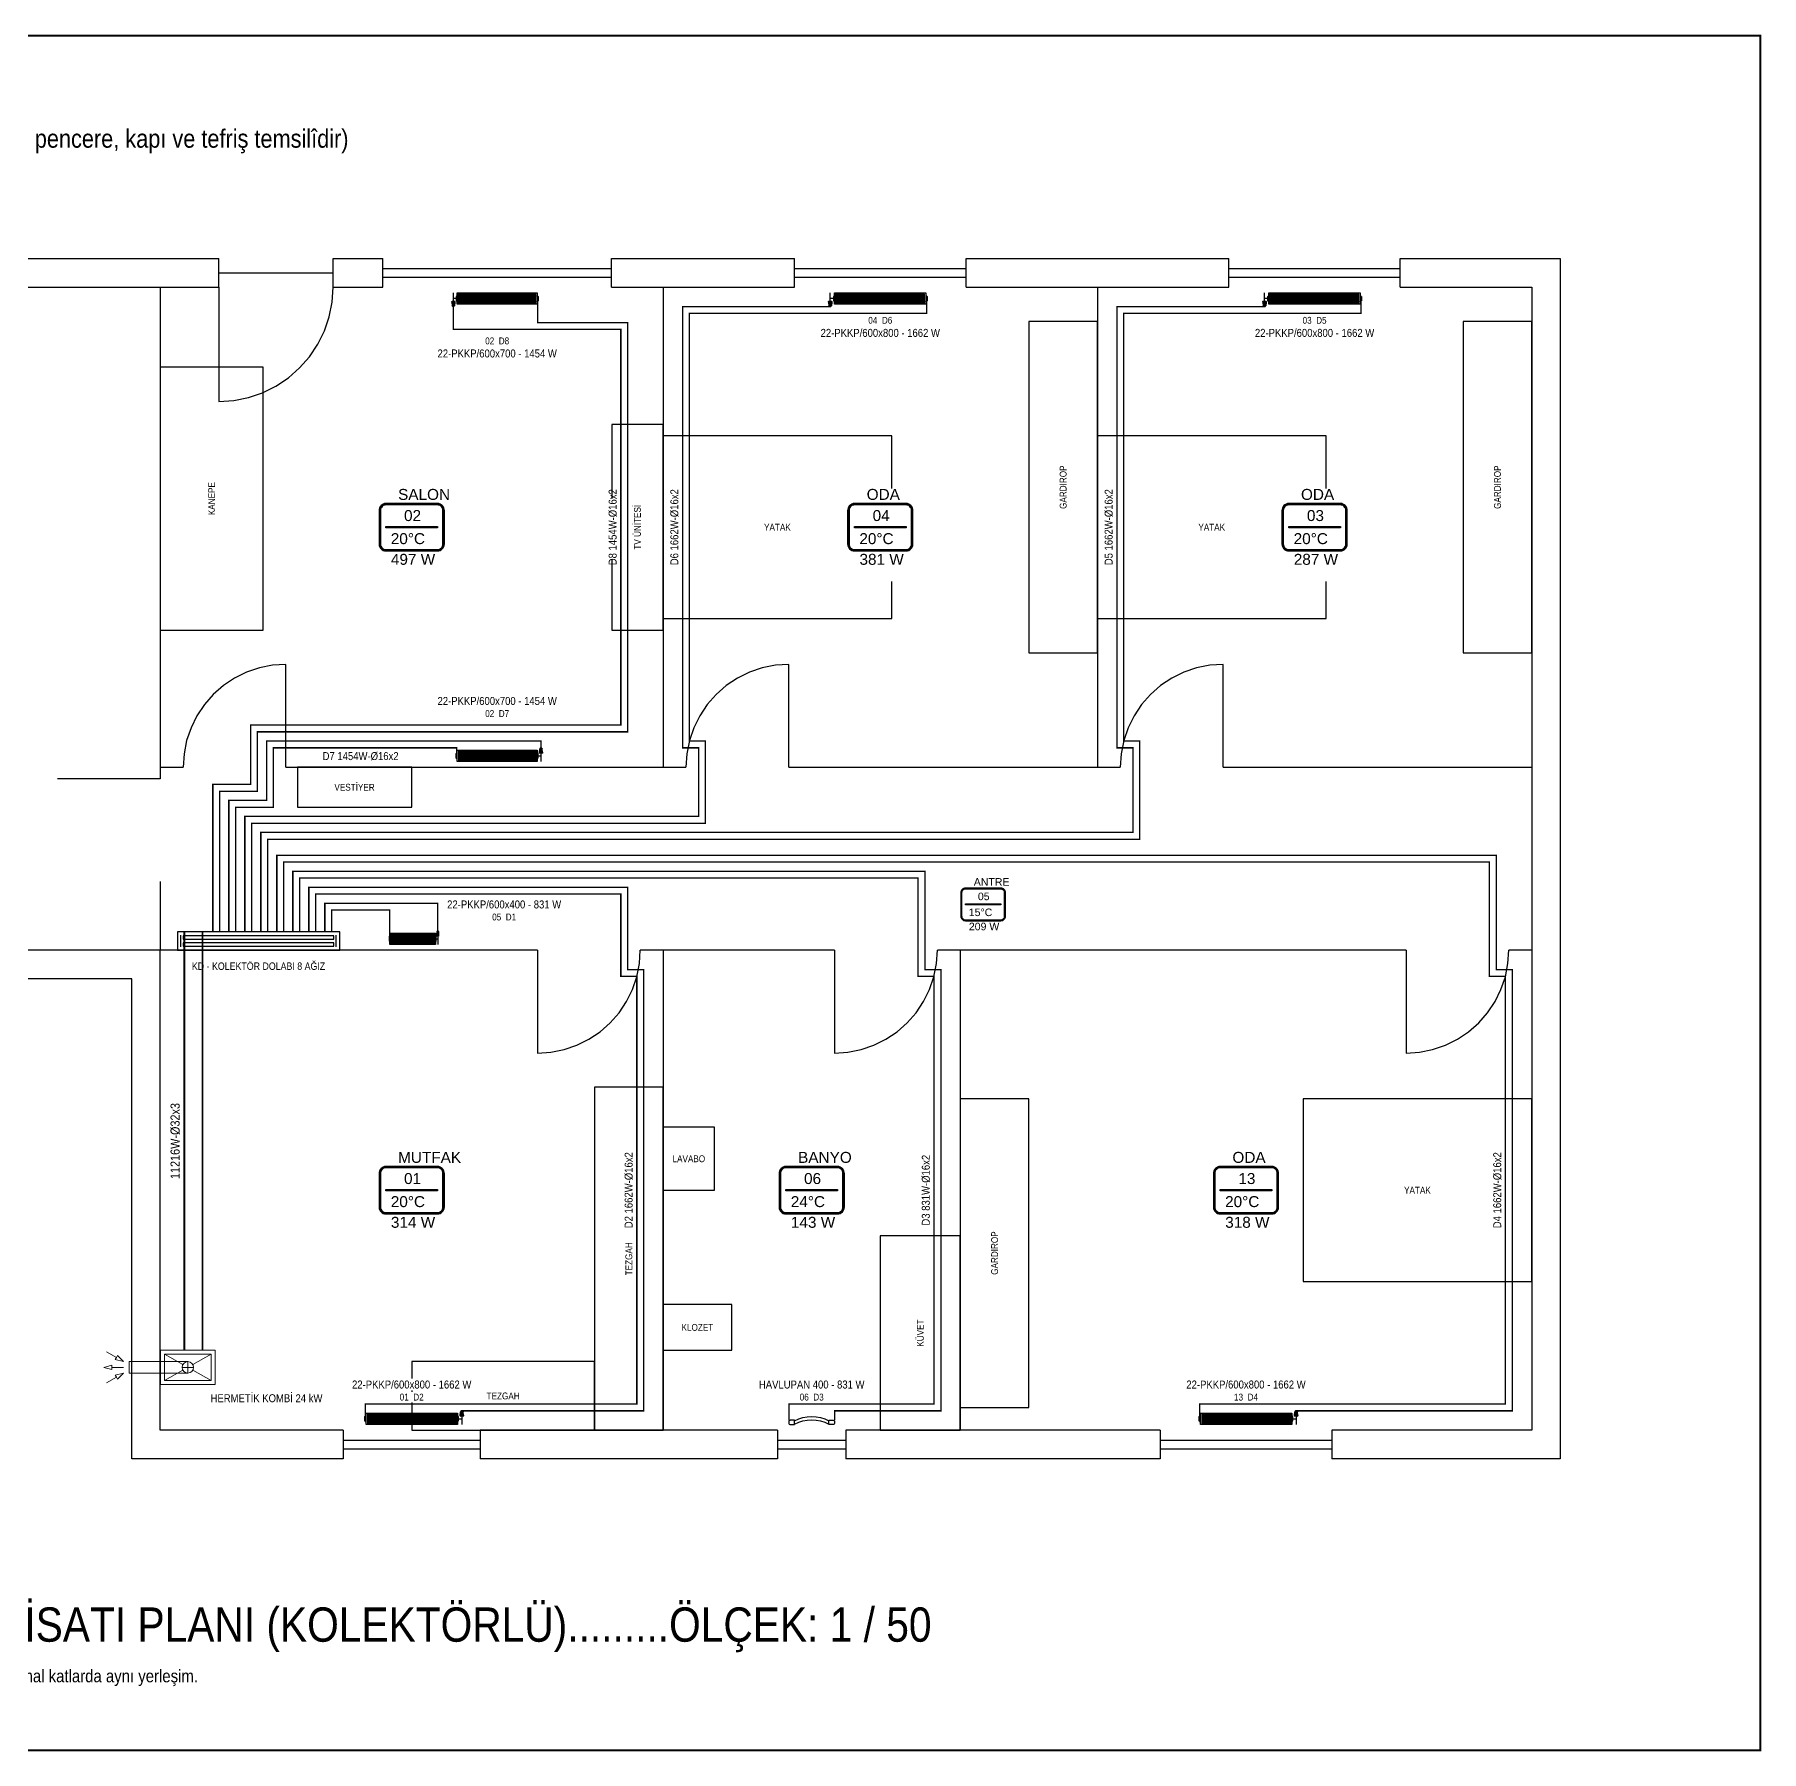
# Model space of a CAD drawing. Header units: centimetres. Extents: x -61 to 10101, y -10955 to 1521.
# Drawn here: x 5190 to 6701, y 19 to 1521 of the extents above; entities that cross this region are included whole.
import ezdxf
from ezdxf.enums import TextEntityAlignment as Align

# ---------------------------------------------------------------- set-up
doc = ezdxf.new("R2010")
doc.units = ezdxf.units.CM
doc.linetypes.add('DASHED', pattern=[1.524, 1.27, -0.254])
for name, color, linetype in [('MTY-ISIKAYBIMAHAL', 2, 'Continuous'), ('MTY-RADYATÖR', 2, 'Continuous'), ('MTY-TEFRIS', 15, 'Continuous'), ('MTY-TEFRIS-CIKTI', 250, 'Continuous'), ('ROTAS-BASLIK', 7, 'Continuous'), ('ROTAS-CIHAZ', 135, 'Continuous'), ('ROTAS-DENEME', 1, 'Continuous'), ('ROTAS-ISITMA-CAP', 41, 'Continuous'), ('ROTAS-ISITMA-DONUS', 30, 'DASHED'), ('ROTAS-ISITMA-GIDIS', 10, 'Continuous'), ('ROTAS-ISITMA-KOLEKTOR', 6, 'Continuous'), ('ROTAS-MAHAL', 2, 'Continuous'), ('ROTAS-MASKE', 7, 'Continuous'), ('ROTAS-MIMARI-PENCERE', 4, 'Continuous'), ('ROTAS-MIMARI-TEFRIS', 9, 'Continuous'), ('ROTAS-MIMARI-TEMSILI', 8, 'Continuous'), ('ROTAS-PAFTA', 7, 'Continuous'), ('ROTAS-RADYATOR', 2, 'Continuous'), ('ROTAS-YAZI', 7, 'Continuous')]:
    doc.layers.add(name, color=color, linetype=linetype)
doc.styles.add('MTYCAPLT', font='arial.ttf', dxfattribs={"width": 0.65, "height": 1})
doc.styles.add('ROTAS', font='arial.ttf')

# ---------------------------------------------------------------- blocks, each defined once
blk = doc.blocks.new('ROTAS-KOLEKTOR-DOLABI-8')
for p, q in [((3, 3), (3, 13)), ((139, 3), (139, 13))]:
    blk.add_line(p, q)
for points in [[(0, 0), (142, 0), (142, 16), (0, 16)], [(5, 9.5), (137, 9.5), (137, 12.5), (5, 12.5)], [(5, 3.5), (137, 3.5), (137, 6.5), (5, 6.5)]]:
    blk.add_lwpolyline(points, close=True)
blk = doc.blocks.new('MTY-RADYATOR Panel')
at = {"layer": 'MTY-RADYATÖR', "color": 15}
for p, q in [((-1.9, 8.2), (-1.4, 11.2)), ((-1.9, 8.2), (1.9, 8.2)), ((1.9, 8), (-1.9, 8)), ((-1.4, 11.2), (1.4, 11.2)), ((-1.3, 11.2), (-1.3, 8.2)), ((-1.1, 11.7), (1.1, 11.7)), ((-1.1, 7.2), (1.1, 7.2)), ((-0.7, 11.2), (-0.7, 8.2)), ((-0.6, 11.9), (0.6, 11.9)), ((0, 11.2), (0, 8.2)), ((0.6, 11.2), (0.6, 8.2)), ((1.3, 11.2), (1.3, 8.2)), ((1.9, 8.2), (1.4, 11.2)), ((3.4, 6.9), (3.8, 6.9)), ((3.4, 3.1), (3.4, 6.9)), ((3.4, 6.3), (3.8, 6.3)), ((3.4, 3.7), (3.8, 3.7)), ((3.4, 3.1), (3.8, 3.1)), ((3.8, 2.8), (3.8, 7.2)), ((3.8, 7.2), (4, 7.2)), ((3.8, 2.8), (4, 2.8)), ((4, 7.2), (4.4, 7.3)), ((4, 2.8), (4, 7.2)), ((4, 2.8), (4.4, 2.7)), ((105.3, 7.2), (104.9, 7.3)), ((105.3, 2.8), (104.9, 2.7)), ((105.3, 2.8), (105.3, 7.2)), ((105.5, 7.2), (105.3, 7.2)), ((105.5, 2.8), (105.3, 2.8)), ((105.5, 2.8), (105.5, 7.2)), ((105.9, 6.9), (105.5, 6.9)), ((105.9, 6.3), (105.5, 6.3)), ((105.9, 3.7), (105.5, 3.7)), ((105.9, 3.1), (105.5, 3.1)), ((105.9, 3.1), (105.9, 6.9))]:
    blk.add_line(p, q, dxfattribs=at)
at = {"layer": 'MTY-RADYATÖR', "color": 15, "ltscale": 0.3}
for p, q in [((0, 7.2), (0, 0)), ((3.8, 5), (0, 5))]:
    blk.add_line(p, q, dxfattribs=at)
at = {"layer": 'MTY-RADYATÖR'}
for p, q in [((5.7, 9), (5.7, 1)), ((6.7, 1), (6.7, 9)), ((7.2, 9), (7.2, 1)), ((8.2, 1), (8.2, 9)), ((8.7, 9), (8.7, 1)), ((9.7, 1), (9.7, 9)), ((10.2, 9), (10.2, 1)), ((11.2, 1), (11.2, 9)), ((11.7, 9), (11.7, 1)), ((12.7, 1), (12.7, 9)), ((13.2, 9), (13.2, 1)), ((14.2, 1), (14.2, 9)), ((14.7, 9), (14.7, 1)), ((15.7, 1), (15.7, 9)), ((16.2, 9), (16.2, 1)), ((17.2, 1), (17.2, 9)), ((17.7, 9), (17.7, 1)), ((18.7, 1), (18.7, 9)), ((19.2, 9), (19.2, 1)), ((20.2, 1), (20.2, 9)), ((20.7, 9), (20.7, 1)), ((21.7, 1), (21.7, 9)), ((22.2, 9), (22.2, 1)), ((23.2, 1), (23.2, 9)), ((23.7, 9), (23.7, 1)), ((24.7, 1), (24.7, 9)), ((25.2, 9), (25.2, 1)), ((26.2, 1), (26.2, 9)), ((26.7, 9), (26.7, 1)), ((27.7, 1), (27.7, 9)), ((28.2, 9), (28.2, 1)), ((29.2, 1), (29.2, 9)), ((29.7, 9), (29.7, 1)), ((30.7, 1), (30.7, 9)), ((31.2, 9), (31.2, 1)), ((32.2, 1), (32.2, 9)), ((32.7, 9), (32.7, 1)), ((33.7, 1), (33.7, 9)), ((34.2, 9), (34.2, 1)), ((35.2, 1), (35.2, 9)), ((35.7, 9), (35.7, 1)), ((36.7, 1), (36.7, 9)), ((37.2, 9), (37.2, 1)), ((38.2, 1), (38.2, 9)), ((38.7, 9), (38.7, 1)), ((39.7, 1), (39.7, 9)), ((40.2, 9), (40.2, 1)), ((41.2, 1), (41.2, 9)), ((41.7, 9), (41.7, 1)), ((42.7, 1), (42.7, 9)), ((43.2, 9), (43.2, 1)), ((44.2, 1), (44.2, 9)), ((44.7, 9), (44.7, 1)), ((45.7, 1), (45.7, 9)), ((46.2, 9), (46.2, 1)), ((47.2, 1), (47.2, 9)), ((47.7, 9), (47.7, 1)), ((48.7, 1), (48.7, 9)), ((49.2, 9), (49.2, 1)), ((50.2, 1), (50.2, 9)), ((50.7, 9), (50.7, 1)), ((51.7, 1), (51.7, 9)), ((52.2, 9), (52.2, 1)), ((53.2, 1), (53.2, 9)), ((53.7, 9), (53.7, 1)), ((54.7, 1), (54.7, 9)), ((55.2, 9), (55.2, 1)), ((56.2, 1), (56.2, 9)), ((56.7, 9), (56.7, 1)), ((57.7, 1), (57.7, 9)), ((58.2, 9), (58.2, 1)), ((59.2, 1), (59.2, 9)), ((59.7, 9), (59.7, 1)), ((60.7, 1), (60.7, 9)), ((61.2, 9), (61.2, 1)), ((62.2, 1), (62.2, 9)), ((62.7, 9), (62.7, 1)), ((63.7, 1), (63.7, 9)), ((64.2, 9), (64.2, 1)), ((65.2, 1), (65.2, 9)), ((65.7, 9), (65.7, 1)), ((66.7, 1), (66.7, 9)), ((67.2, 9), (67.2, 1)), ((68.2, 1), (68.2, 9)), ((68.7, 9), (68.7, 1)), ((69.7, 1), (69.7, 9)), ((70.2, 9), (70.2, 1)), ((71.2, 1), (71.2, 9)), ((71.7, 9), (71.7, 1)), ((72.7, 1), (72.7, 9)), ((73.2, 9), (73.2, 1)), ((74.2, 1), (74.2, 9)), ((74.7, 9), (74.7, 1)), ((75.7, 1), (75.7, 9)), ((76.2, 9), (76.2, 1)), ((77.2, 1), (77.2, 9)), ((77.7, 9), (77.7, 1)), ((78.7, 1), (78.7, 9)), ((79.2, 9), (79.2, 1)), ((80.2, 1), (80.2, 9)), ((80.7, 9), (80.7, 1)), ((81.7, 1), (81.7, 9)), ((82.2, 9), (82.2, 1)), ((83.2, 1), (83.2, 9)), ((83.7, 9), (83.7, 1)), ((84.7, 1), (84.7, 9)), ((85.2, 9), (85.2, 1)), ((86.2, 1), (86.2, 9)), ((86.7, 9), (86.7, 1)), ((87.7, 1), (87.7, 9)), ((88.2, 9), (88.2, 1)), ((89.2, 1), (89.2, 9)), ((89.7, 9), (89.7, 1)), ((90.7, 1), (90.7, 9)), ((91.2, 9), (91.2, 1)), ((92.2, 1), (92.2, 9)), ((92.7, 9), (92.7, 1)), ((93.7, 1), (93.7, 9)), ((94.2, 9), (94.2, 1)), ((95.2, 1), (95.2, 9)), ((95.7, 9), (95.7, 1)), ((96.7, 1), (96.7, 9)), ((97.2, 9), (97.2, 1)), ((98.2, 1), (98.2, 9)), ((98.7, 9), (98.7, 1)), ((99.7, 1), (99.7, 9)), ((100.2, 9), (100.2, 1)), ((101.2, 1), (101.2, 9)), ((101.7, 9), (101.7, 1)), ((102.7, 1), (102.7, 9))]:
    blk.add_line(p, q, dxfattribs=at)
at = {"layer": 'MTY-RADYATÖR', "color": 15}
blk.add_lwpolyline([(4.7, 0), (104.7, 0), (104.7, 10), (4.7, 10)], close=True, dxfattribs=at)
for centre, start, end in [((4.4, 7.5), 274, 350), ((4.4, 2.5), 10, 86), ((104.9, 7.5), 190, 266), ((104.9, 2.5), 94, 170)]:
    blk.add_arc(centre, 0.245, start, end, dxfattribs=at)
at = {"layer": 'MTY-RADYATÖR'}
for centre, start, end in [((6.2, 9), 0, 180), ((6.2, 1), 180, 0), ((7.7, 9), 0, 180), ((7.7, 1), 180, 0), ((9.2, 9), 0, 180), ((9.2, 1), 180, 0), ((10.7, 9), 0, 180), ((10.7, 1), 180, 0), ((12.2, 9), 0, 180), ((12.2, 1), 180, 0), ((13.7, 9), 0, 180), ((13.7, 1), 180, 0), ((15.2, 9), 0, 180), ((15.2, 1), 180, 0), ((16.7, 9), 0, 180), ((16.7, 1), 180, 0), ((18.2, 9), 0, 180), ((18.2, 1), 180, 0), ((19.7, 9), 0, 180), ((19.7, 1), 180, 0), ((21.2, 9), 0, 180), ((21.2, 1), 180, 0), ((22.7, 9), 0, 180), ((22.7, 1), 180, 0), ((24.2, 9), 0, 180), ((24.2, 1), 180, 0), ((25.7, 9), 0, 180), ((25.7, 1), 180, 0), ((27.2, 9), 0, 180), ((27.2, 1), 180, 0), ((28.7, 9), 0, 180), ((28.7, 1), 180, 0), ((30.2, 9), 0, 180), ((30.2, 1), 180, 0), ((31.7, 9), 0, 180), ((31.7, 1), 180, 0), ((33.2, 9), 0, 180), ((33.2, 1), 180, 0), ((34.7, 9), 0, 180), ((34.7, 1), 180, 0), ((36.2, 9), 0, 180), ((36.2, 1), 180, 0), ((37.7, 9), 0, 180), ((37.7, 1), 180, 0), ((39.2, 9), 0, 180), ((39.2, 1), 180, 0), ((40.7, 9), 0, 180), ((40.7, 1), 180, 0), ((42.2, 9), 0, 180), ((42.2, 1), 180, 0), ((43.7, 9), 0, 180), ((43.7, 1), 180, 0), ((45.2, 9), 0, 180), ((45.2, 1), 180, 0), ((46.7, 9), 0, 180), ((46.7, 1), 180, 0), ((48.2, 9), 0, 180), ((48.2, 1), 180, 0), ((49.7, 9), 0, 180), ((49.7, 1), 180, 0), ((51.2, 9), 0, 180), ((51.2, 1), 180, 0), ((52.7, 9), 0, 180), ((52.7, 1), 180, 0), ((54.2, 9), 0, 180), ((54.2, 1), 180, 0), ((55.7, 9), 0, 180), ((55.7, 1), 180, 0), ((57.2, 9), 0, 180), ((57.2, 1), 180, 0), ((58.7, 9), 0, 180), ((58.7, 1), 180, 0), ((60.2, 9), 0, 180), ((60.2, 1), 180, 0), ((61.7, 9), 0, 180), ((61.7, 1), 180, 0), ((63.2, 9), 0, 180), ((63.2, 1), 180, 0), ((64.7, 9), 0, 180), ((64.7, 1), 180, 0), ((66.2, 9), 0, 180), ((66.2, 1), 180, 0), ((67.7, 9), 0, 180), ((67.7, 1), 180, 0), ((69.2, 9), 0, 180), ((69.2, 1), 180, 0), ((70.7, 9), 0, 180), ((70.7, 1), 180, 0), ((72.2, 9), 0, 180), ((72.2, 1), 180, 0), ((73.7, 9), 0, 180), ((73.7, 1), 180, 0), ((75.2, 9), 0, 180), ((75.2, 1), 180, 0), ((76.7, 9), 0, 180), ((76.7, 1), 180, 0), ((78.2, 9), 0, 180), ((78.2, 1), 180, 0), ((79.7, 9), 0, 180), ((79.7, 1), 180, 0), ((81.2, 9), 0, 180), ((81.2, 1), 180, 0), ((82.7, 9), 0, 180), ((82.7, 1), 180, 0), ((84.2, 9), 0, 180), ((84.2, 1), 180, 0), ((85.7, 9), 0, 180), ((85.7, 1), 180, 0), ((87.2, 9), 0, 180), ((87.2, 1), 180, 0), ((88.7, 9), 0, 180), ((88.7, 1), 180, 0), ((90.2, 9), 0, 180), ((90.2, 1), 180, 0), ((91.7, 9), 0, 180), ((91.7, 1), 180, 0), ((93.2, 9), 0, 180), ((93.2, 1), 180, 0), ((94.7, 9), 0, 180), ((94.7, 1), 180, 0), ((96.2, 9), 0, 180), ((96.2, 1), 180, 0), ((97.7, 9), 0, 180), ((97.7, 1), 180, 0), ((99.2, 9), 0, 180), ((99.2, 1), 180, 0), ((100.7, 9), 0, 180), ((100.7, 1), 180, 0), ((102.2, 9), 0, 180), ((102.2, 1), 180, 0)]:
    blk.add_arc(centre, 0.5, start, end, dxfattribs=at)
at = {"layer": 'MTY-RADYATÖR', "color": 15}
for centre, major_axis, start_param, end_param in [((-1.1, 8), (0.584, 0.584), 2.161559, 3.926991), ((-0.6, 11), (0.584, 0.584), 0.785398, 2.161559), ((0.6, 11), (-0.584, 0.584), 4.121626, 5.497787), ((1.1, 8), (0.584, 0.584), 3.926991, 5.692422)]:
    blk.add_ellipse(centre, major_axis=major_axis, ratio=1, start_param=start_param, end_param=end_param, dxfattribs=at)
at = {"layer": 'MTY-RADYATÖR', "style": 'MTYCAPLT', "width": 0.65}
blk.add_attdef('RAD', text='', height=10, dxfattribs=at).set_placement((54.7, 22.5), align=Align.MIDDLE_CENTER)
at = {"layer": 'MTY-TEFRIS-CIKTI', "style": 'MTYCAPLT', "width": 0.65}
blk.add_attdef('NO', text='', height=6, dxfattribs=at).set_placement((54.7, 35), align=Align.MIDDLE_CENTER)
blk = doc.blocks.new('MTY-RADYATOR Banyopan')
at = {"layer": 'MTY-RADYATÖR', "color": 15}
for points in [[(-3, 0), (0, 0), (0, 3), (-3, 3, 0.414214), (-4, 2), (-4, 1, 0.414214)], [(27, 0), (24, 0), (24, 3), (27, 3, -0.414214), (28, 2), (28, 1, -0.414214)]]:
    blk.add_lwpolyline(points, format="xyb", close=True, dxfattribs=at)
at = {"layer": 'MTY-RADYATÖR'}
for centre, radius, start, end in [((12, -20.6), 26.2, 62.7637, 117.2363), ((12, -22.1), 25.4, 61.8807, 118.1193)]:
    blk.add_arc(centre, radius, start, end, dxfattribs=at)
at = {"layer": 'MTY-RADYATÖR', "style": 'MTYCAPLT', "width": 0.65}
blk.add_attdef('RAD', text='', height=10, dxfattribs=at).set_placement((12, 18), align=Align.MIDDLE_CENTER)
at = {"layer": 'MTY-TEFRIS-CIKTI', "style": 'MTYCAPLT', "width": 0.65}
blk.add_attdef('NO', text='', height=6, dxfattribs=at).set_placement((12, 30), align=Align.MIDDLE_CENTER)
blk = doc.blocks.new('MTY-KOMBİ')
at = {"layer": 'MTY-TEFRIS', "color": 1, "lineweight": 20, "ltscale": 40}
for p, q in [((19.5, 17.5), (3.4, 26.6)), ((23.9, 20), (23.9, 10)), ((44.4, 26.6), (28.2, 17.5)), ((19.5, 12.5), (3.4, 3.4)), ((18.9, 15), (28.9, 15)), ((44.4, 3.4), (28.2, 12.5))]:
    blk.add_line(p, q, dxfattribs=at)
at = {"layer": 'MTY-TEFRIS', "color": 7, "lineweight": 20, "ltscale": 40}
for p, q in [((23.9, 20), (75.3, 20)), ((75.3, 20), (75.3, 10)), ((85.4, 25.3), (80.3, 20)), ((87.4, 21.8), (80.3, 20)), ((86.4, 23.6), (85.4, 25.3)), ((95, 28.6), (86.4, 23.6)), ((86.4, 23.6), (87.4, 21.8)), ((90.3, 15), (90.3, 17)), ((90.3, 17), (97.3, 15)), ((23.9, 10), (75.3, 10)), ((80.3, 15), (90.3, 15)), ((87.4, 8.2), (80.3, 10)), ((85.4, 4.7), (80.3, 10)), ((86.4, 6.5), (85.4, 4.7)), ((86.4, 6.5), (87.4, 8.2)), ((95, 1.4), (86.4, 6.5)), ((90.3, 15), (90.3, 13)), ((90.3, 13), (97.3, 15))]:
    blk.add_line(p, q, dxfattribs=at)
blk.add_lwpolyline([(0, 0), (47.8, 0), (47.8, 30), (0, 30)], close=True, dxfattribs=at)
at = {"layer": 'MTY-TEFRIS', "color": 1, "lineweight": 20, "ltscale": 40}
blk.add_lwpolyline([(3.4, 3.4), (44.4, 3.4), (44.4, 26.6), (3.4, 26.6)], close=True, dxfattribs=at)
at = {"layer": 'MTY-TEFRIS', "color": 7, "lineweight": 20, "ltscale": 40}
blk.add_circle((23.9, 15), 5, dxfattribs=at)
blk = doc.blocks.new('MTY-RADYATOR MAHAL')
at = {"layer": 'MTY-ISIKAYBIMAHAL', "color": 2}
for points in [[(-35.7, 18.4), (-35.7, -18.4, 0.414214), (-28.2, -25.9), (28.2, -25.9, 0.414214), (35.7, -18.4), (35.7, 18.4, 0.414214), (28.2, 25.9), (-28.2, 25.9, 0.414214)], [(-34.2, 18.4), (-34.2, -18.4, 0.414214), (-28.2, -24.4), (28.2, -24.4, 0.414214), (34.2, -18.4), (34.2, 18.4, 0.414214), (28.2, 24.4), (-28.2, 24.4, 0.414214)]]:
    blk.add_lwpolyline(points, format="xyb", close=True, dxfattribs=at)
at = {"layer": 'MTY-ISIKAYBIMAHAL', "color": 4}
for points in [[(-35.2, 18.4), (-35.2, -18.4, 0.414214), (-28.2, -25.4), (28.2, -25.4, 0.414214), (35.2, -18.4), (35.2, 18.4, 0.414214), (28.2, 25.4), (-28.2, 25.4, 0.414214)], [(-34.7, 18.4), (-34.7, -18.4, 0.414214), (-28.2, -24.9), (28.2, -24.9, 0.414214), (34.7, -18.4), (34.7, 18.4, 0.414214), (28.2, 24.9), (-28.2, 24.9, 0.414214)]]:
    blk.add_lwpolyline(points, format="xyb", close=True, dxfattribs=at)
at = {"layer": 'MTY-ISIKAYBIMAHAL', "color": 2}
blk.add_lwpolyline([(-28.2, 0.8), (28.2, 0.8), (28.2, -0.8), (-28.2, -0.8)], close=True, dxfattribs=at)
at = {"layer": 'MTY-ISIKAYBIMAHAL', "color": 1, "style": 'MTYCAPLT', "width": 0.65}
for tag, p in [('MAHAL_001', (-14.9, 29.8)), ('NO_001', (-8.3, 6.7))]:
    blk.add_attdef(tag, p, '', height=12, rotation=360, dxfattribs=at)
at = {"layer": 'MTY-ISIKAYBIMAHAL', "color": 4, "style": 'MTYCAPLT', "width": 0.65}
for tag, p in [('DERECE_001', (-22.8, -18.5)), ('ISIKAYBI_001', (-22.7, -41.1))]:
    blk.add_attdef(tag, p, '', height=12, rotation=360, dxfattribs=at)
blk.add_attdef('ALAN', text='', height=12, rotation=360, dxfattribs=at).set_placement((0, -50), align=Align.MIDDLE_CENTER)

msp = doc.modelspace()

# ---------------------------------------------------------------- linework, layer by layer
at = {"layer": 'ROTAS-ISITMA-DONUS', "ltscale": 0.4}
for points, const_width in [([(5352, 736), (5352, 859), (5385, 859), (5385, 911), (5709, 911), (5709, 1269), (5630.3, 1269), (5630.3, 1287.7)], 1.2), ([(5380, 736), (5380, 831), (5777, 831), (5777, 903), (5763, 903), (5763, 1277), (5970.6, 1277), (5970.6, 1287.7)], 1.2), ([(5394, 736), (5394, 817), (6157, 817), (6157, 903), (6143, 903), (6143, 1277), (6350.6, 1277), (6350.6, 1287.7)], 1.2), ([(5366, 736), (5366, 845), (5399, 845), (5399, 897), (5559.3, 897), (5559.3, 892.3)], 1.2), ([(5408, 736), (5408, 797), (6463, 797), (6463, 697), (6477, 697), (6477, 323), (6209.4, 323), (6209.4, 312.3)], 1.2), ([(5422, 736), (5422, 783), (5963, 783), (5963, 697), (5977, 697), (5977, 323), (5850, 323), (5850, 308.8)], 1.2), ([(5436, 736), (5436, 769), (5703, 769), (5703, 697), (5717, 697), (5717, 323), (5479.4, 323), (5479.4, 312.3)], 1.2), ([(5450, 736), (5450, 755), (5500.6, 755), (5500.6, 732.3)], 1.2), ([(5337, 370), (5337, 736)], 1.6)]:
    msp.add_lwpolyline(points, dxfattribs=dict(at, const_width=const_width))
at = {"layer": 'ROTAS-ISITMA-GIDIS'}
for points, const_width in [([(5346, 736), (5346, 865), (5379, 865), (5379, 917), (5703, 917), (5703, 1263), (5556.5, 1263), (5556.5, 1283)], 1.2), ([(5374, 736), (5374, 837), (5771, 837), (5771, 897), (5757, 897), (5757, 1283), (5886.2, 1283), (5886.2, 1283)], 1.2), ([(5388, 736), (5388, 823), (6151, 823), (6151, 897), (6137, 897), (6137, 1283), (6266.2, 1283), (6266.2, 1283)], 1.2), ([(5360, 736), (5360, 851), (5393, 851), (5393, 903), (5633.1, 903), (5633.1, 897)], 1.2), ([(5402, 736), (5402, 803), (6469, 803), (6469, 703), (6483, 703), (6483, 317), (6293.8, 317), (6293.8, 317)], 1.2), ([(5416, 736), (5416, 789), (5969, 789), (5969, 703), (5983, 703), (5983, 317), (5890, 317), (5890, 308.8)], 1.2), ([(5430, 736), (5430, 775), (5709, 775), (5709, 703), (5723, 703), (5723, 317), (5563.8, 317), (5563.8, 317)], 1.2), ([(5444, 736), (5444, 761), (5542.8, 761), (5542.8, 737)], 1.2), ([(5321, 370), (5321, 736)], 1.6)]:
    msp.add_lwpolyline(points, dxfattribs=dict(at, const_width=const_width))
at = {"layer": 'ROTAS-MIMARI-PENCERE'}
for points in [[(5351.2, 1300), (5351.2, 1325)], [(5451.2, 1300), (5451.2, 1325)], [(5494.8, 1300), (5494.8, 1325)], [(5494.8, 1316.2), (5694.8, 1316.2)], [(5694.8, 1300), (5694.8, 1325)], [(5855, 1300), (5855, 1325)], [(5855, 1316.2), (6005, 1316.2)], [(6005, 1300), (6005, 1325)], [(6235, 1300), (6235, 1325)], [(6235, 1316.2), (6385, 1316.2)], [(6385, 1300), (6385, 1325)], [(5351.2, 1312.5), (5451.2, 1312.5)], [(5494.8, 1308.8), (5694.8, 1308.8)], [(5855, 1308.8), (6005, 1308.8)], [(6235, 1308.8), (6385, 1308.8)], [(5460, 300), (5460, 275)], [(5460, 291.2), (5580, 291.2)], [(5580, 300), (5580, 275)], [(5840, 300), (5840, 275)], [(5840, 291.2), (5900, 291.2)], [(5900, 300), (5900, 275)], [(6175, 300), (6175, 275)], [(6175, 291.2), (6325, 291.2)], [(6325, 300), (6325, 275)], [(5460, 283.8), (5580, 283.8)], [(5840, 283.8), (5900, 283.8)], [(6175, 283.8), (6325, 283.8)]]:
    msp.add_lwpolyline(points, dxfattribs=at)
at = {"layer": 'ROTAS-MIMARI-TEFRIS'}
for points in [[(6060, 980), (6120, 980), (6120, 1270), (6060, 1270)], [(6440, 980), (6500, 980), (6500, 1270), (6440, 1270)], [(5300, 1000), (5390, 1000), (5390, 1230), (5300, 1230)], [(5695, 1000), (5740, 1000), (5740, 1180), (5695, 1180)], [(5740, 1010), (5940, 1010), (5940, 1170), (5740, 1170)], [(6120, 1010), (6320, 1010), (6320, 1170), (6120, 1170)], [(5420, 845), (5520, 845), (5520, 880), (5420, 880)], [(5680, 300), (5740, 300), (5740, 600), (5680, 600)], [(6000, 320), (6060, 320), (6060, 590), (6000, 590)], [(6300, 430), (6500, 430), (6500, 590), (6300, 590)], [(5740, 510), (5785, 510), (5785, 565), (5740, 565)], [(5930, 300), (6000, 300), (6000, 470), (5930, 470)], [(5740, 370), (5800, 370), (5800, 410), (5740, 410)], [(5520, 300), (5680, 300), (5680, 360), (5520, 360)]]:
    msp.add_lwpolyline(points, close=True, dxfattribs=at)
at = {"layer": 'ROTAS-MIMARI-TEMSILI'}
for points in [[(4848.8, 1325), (5351.2, 1325)], [(5451.2, 1325), (5494.8, 1325)], [(5694.8, 1325), (5855, 1325)], [(6005, 1325), (6235, 1325)], [(6385, 1325), (6525, 1325), (6525, 275), (6325, 275)], [(4900, 1300), (5300, 1300)], [(5300, 1300), (5351.2, 1300)], [(5300, 1300), (5300, 880)], [(5351.2, 1300), (5351.2, 1200)], [(5351.2, 1200), (5364.3, 1200.9), (5377.1, 1203.4), (5389.5, 1207.6), (5401.2, 1213.4), (5412.1, 1220.7), (5421.9, 1229.3), (5430.5, 1239.1), (5437.8, 1250), (5443.6, 1261.7), (5447.8, 1274.1), (5450.3, 1286.9), (5451.2, 1300)], [(5451.2, 1300), (5494.8, 1300)], [(5694.8, 1300), (5740, 1300)], [(5740, 1300), (5855, 1300)], [(5740, 1300), (5740, 880)], [(6005, 1300), (6120, 1300)], [(6120, 1300), (6235, 1300)], [(6120, 1300), (6120, 880)], [(6385, 1300), (6500, 1300)], [(6500, 1300), (6500, 880)], [(5410, 970), (5398.3, 969.2), (5386.7, 966.9), (5375.6, 963.1), (5365, 957.9), (5355.2, 951.4), (5346.4, 943.6), (5338.6, 934.8), (5332.1, 925), (5326.9, 914.4), (5323.1, 903.3), (5320.8, 891.7), (5320, 880)], [(5410, 880), (5410, 970)], [(5850, 970), (5838.3, 969.2), (5826.7, 966.9), (5815.6, 963.1), (5805, 957.9), (5795.2, 951.4), (5786.4, 943.6), (5778.6, 934.8), (5772.1, 925), (5766.9, 914.4), (5763.1, 903.3), (5760.8, 891.7), (5760, 880)], [(5850, 880), (5850, 970)], [(6230, 970), (6218.3, 969.2), (6206.7, 966.9), (6195.6, 963.1), (6185, 957.9), (6175.2, 951.4), (6166.4, 943.6), (6158.6, 934.8), (6152.1, 925), (6146.9, 914.4), (6143.1, 903.3), (6140.8, 891.7), (6140, 880)], [(6230, 880), (6230, 970)], [(5300, 880), (5320, 880)], [(5300, 880), (5300, 870)], [(5410, 880), (5740, 880)], [(5740, 880), (5760, 880)], [(5850, 880), (6120, 880)], [(6120, 880), (6140, 880)], [(6230, 880), (6500, 880)], [(6500, 880), (6500, 720)], [(5300, 870), (5210, 870)], [(5300, 780), (5300, 720)], [(5300, 720), (5160, 720)], [(5300, 300), (5300, 720)], [(5630, 720), (5300, 720)], [(5630, 720), (5630, 630)], [(5630, 630), (5641.7, 630.8), (5653.3, 633.1), (5664.4, 636.9), (5675, 642.1), (5684.8, 648.6), (5693.6, 656.4), (5701.4, 665.2), (5707.9, 675), (5713.1, 685.6), (5716.9, 696.7), (5719.2, 708.3), (5720, 720)], [(5740, 720), (5720, 720)], [(5890, 720), (5740, 720)], [(5740, 720), (5740, 300)], [(5890, 720), (5890, 630)], [(5890, 630), (5901.7, 630.8), (5913.3, 633.1), (5924.4, 636.9), (5935, 642.1), (5944.8, 648.6), (5953.6, 656.4), (5961.4, 665.2), (5967.9, 675), (5973.1, 685.6), (5976.9, 696.7), (5979.2, 708.3), (5980, 720)], [(6000, 720), (5980, 720)], [(6390, 720), (6000, 720)], [(6000, 720), (6000, 300)], [(6390, 720), (6390, 630)], [(6390, 630), (6401.7, 630.8), (6413.3, 633.1), (6424.4, 636.9), (6435, 642.1), (6444.8, 648.6), (6453.6, 656.4), (6461.4, 665.2), (6467.9, 675), (6473.1, 685.6), (6476.9, 696.7), (6479.2, 708.3), (6480, 720)], [(6500, 720), (6480, 720)], [(6500, 720), (6500, 300)], [(5460, 275), (5275, 275), (5275, 695), (4925, 695), (4925, 275)], [(5460, 300), (5300, 300)], [(5740, 300), (5580, 300)], [(5840, 300), (5740, 300)], [(6000, 300), (5900, 300)], [(6175, 300), (6000, 300)], [(6500, 300), (6325, 300)], [(5840, 275), (5580, 275)], [(6175, 275), (5900, 275)]]:
    msp.add_lwpolyline(points, dxfattribs=at)

# ---------------------------------------------------------------- block references
at = {"layer": 'ROTAS-CIHAZ', "rotation": 180}
msp.add_blockref('MTY-KOMBİ', (5348, 370), dxfattribs=at)
at = {"layer": 'ROTAS-ISITMA-KOLEKTOR'}
msp.add_blockref('ROTAS-KOLEKTOR-DOLABI-8', (5315, 720), dxfattribs=at)
at = {"layer": 'ROTAS-RADYATOR', "rotation": -180}
for p, xscale in [((5556.5, 1295), -0.7), ((5886.2, 1295), -0.8), ((6266.2, 1295), -0.8)]:
    msp.add_blockref('MTY-RADYATOR Panel', p, dxfattribs=dict(at, xscale=xscale))
at = {"layer": 'ROTAS-RADYATOR'}
for p, xscale in [((5633.1, 885), -0.7), ((5542.8, 725), -0.4), ((5563.8, 305), -0.8), ((6293.8, 305), -0.8)]:
    msp.add_blockref('MTY-RADYATOR Panel', p, dxfattribs=dict(at, xscale=xscale))
at = {"layer": 'ROTAS-RADYATOR', "xscale": -1.25, "yscale": 1.25}
msp.add_blockref('MTY-RADYATOR Banyopan', (5885, 305), dxfattribs=at)

# ---------------------------------------------------------------- texts
at = {"layer": 'ROTAS-MIMARI-TEFRIS', "color": 8, "style": 'ROTAS', "width": 0.85}
for s, p in [('GARDIROP', (6090, 1125)), ('GARDIROP', (6470, 1125)), ('KANEPE', (5345, 1115)), ('TV ÜNİTESİ', (5717.5, 1090)), ('GARDIROP', (6030, 455)), ('TEZGAH', (5710, 450)), ('KÜVET', (5965, 385))]:
    msp.add_text(s, height=6, rotation=90, dxfattribs=at).set_placement(p, align=Align.MIDDLE_CENTER)
for s, p in [('YATAK', (5840, 1090)), ('YATAK', (6220, 1090)), ('VESTİYER', (5470, 862.5)), ('LAVABO', (5762.5, 537.5)), ('YATAK', (6400, 510)), ('KLOZET', (5770, 390)), ('TEZGAH', (5600, 330))]:
    msp.add_text(s, height=6, dxfattribs=at).set_placement(p, align=Align.MIDDLE_CENTER)

# ---------------------------------------------------------------- wipeouts: each hides what was drawn before it
for points in [[(4737, 1418), (5455, 1418), (5455, 1442), (4737, 1442)], [(4358.2, 107.5), (5826.8, 107.5), (5826.8, 152.5), (4358.2, 152.5)], [(4858.9, 76.8), (5335.6, 76.8), (5335.6, 93.2), (4858.9, 93.2)]]:
    msp.add_wipeout(points).dxf.layer = 'ROTAS-MASKE'

# ---------------------------------------------------------------- next in the draw order: texts
at = {"layer": 'ROTAS-BASLIK', "style": 'ROTAS', "width": 0.85}
msp.add_text('NORMAL KATLAR (1-2-3-4-5. KAT TİPİK) RADYATÖR TESİSATI PLANI (KOLEKTÖRLÜ).........ÖLÇEK: 1 / 50', height=30, dxfattribs=at).set_placement((5100, 130), align=Align.MIDDLE_CENTER)
at = {"layer": 'ROTAS-DENEME', "style": 'ROTAS', "width": 0.85}
msp.add_text('DENEME – temsili mahal yerleşimi (mimari proje yok; pencere, kapı ve tefriş temsilîdir)', height=16, dxfattribs=at).set_placement((5100, 1430), align=Align.MIDDLE_CENTER)
at = {"layer": 'ROTAS-YAZI', "style": 'ROTAS', "width": 0.85}
msp.add_text('Hat etiketleri 1. normal kat yüklerine göredir; diğer normal katlarda aynı yerleşim.', height=11, dxfattribs=at).set_placement((5100, 85), align=Align.MIDDLE_CENTER)

# ---------------------------------------------------------------- next in the draw order: wipeouts: each hides what was drawn before it
for points in [[(5883.7, 1254.8), (5972.8, 1254.8), (5972.8, 1265.2), (5883.7, 1265.2)], [(6263.7, 1254.8), (6352.8, 1254.8), (6352.8, 1265.2), (6263.7, 1265.2)], [(5548.5, 1236.8), (5637.6, 1236.8), (5637.6, 1247.2), (5548.5, 1247.2)], [(5548.8, 1042.8), (5548.8, 1123.6), (5491.2, 1123.6), (5491.2, 1042.8)], [(5958.8, 1042.8), (5958.8, 1123.6), (5901.2, 1123.6), (5901.2, 1042.8)], [(6338.8, 1042.8), (6338.8, 1123.6), (6281.2, 1123.6), (6281.2, 1042.8)], [(5701, 1061.5), (5701, 1115), (5690.5, 1115), (5690.5, 1061.5)], [(5755, 1061.5), (5755, 1115), (5744.5, 1115), (5744.5, 1061.5)], [(6135, 1061.5), (6135, 1115), (6124.5, 1115), (6124.5, 1061.5)], [(5548.5, 932.8), (5637.6, 932.8), (5637.6, 943.2), (5548.5, 943.2)], [(5446.8, 884.5), (5500.2, 884.5), (5500.2, 895), (5446.8, 895)], [(6039.8, 727.5), (6039.8, 783.1), (6000.2, 783.1), (6000.2, 727.5)], [(5556.3, 754.8), (5641.9, 754.8), (5641.9, 765.2), (5556.3, 765.2)], [(5338, 701.1), (5430.8, 701.1), (5430.8, 710.9), (5338, 710.9)], [(5319, 524.5), (5319, 577.5), (5307, 577.5), (5307, 524.5)], [(5548.8, 462.8), (5548.8, 543.6), (5491.2, 543.6), (5491.2, 462.8)], [(5715, 481.5), (5715, 535), (5704.5, 535), (5704.5, 481.5)], [(5898.8, 462.8), (5898.8, 543.6), (5841.2, 543.6), (5841.2, 462.8)], [(5975, 483.3), (5975, 533.2), (5964.5, 533.2), (5964.5, 483.3)], [(6278.8, 462.8), (6278.8, 543.6), (6221.2, 543.6), (6221.2, 462.8)], [(6475, 481.5), (6475, 535), (6464.5, 535), (6464.5, 481.5)], [(5342.2, 322.8), (5417.1, 322.8), (5417.1, 333.2), (5342.2, 333.2)], [(5473.7, 334.8), (5562.8, 334.8), (5562.8, 345.2), (5473.7, 345.2)], [(5830.8, 334.8), (5905.7, 334.8), (5905.7, 345.2), (5830.8, 345.2)], [(6203.7, 334.8), (6292.8, 334.8), (6292.8, 345.2), (6203.7, 345.2)]]:
    msp.add_wipeout(points).dxf.layer = 'ROTAS-MASKE'

# ---------------------------------------------------------------- next in the draw order: block references
at = {"layer": 'ROTAS-MAHAL'}
ref = msp.add_blockref('MTY-RADYATOR MAHAL', (5520, 1090), dxfattribs=dict(at, xscale=0.8, yscale=0.8))
ref.add_attrib('DERECE_001', '20°C', (5501.7, 1075.2), dxfattribs={"layer": 'MTY-ISIKAYBIMAHAL', "color": 4, "height": 9.6, "rotation": 360, "style": 'MTYCAPLT'})
ref.add_attrib('MAHAL_001', 'SALON', (5508.1, 1113.9), dxfattribs={"layer": 'MTY-ISIKAYBIMAHAL', "color": 1, "height": 9.6, "rotation": 360, "style": 'MTYCAPLT'})
ref.add_attrib('ISIKAYBI_001', '497 W', (5501.8, 1057.1), dxfattribs={"layer": 'MTY-ISIKAYBIMAHAL', "color": 4, "height": 9.6, "rotation": 360, "style": 'MTYCAPLT'})
ref.add_attrib('NO_001', '02', (5513.3, 1095.4), dxfattribs={"layer": 'MTY-ISIKAYBIMAHAL', "color": 1, "height": 9.6, "rotation": 360, "style": 'MTYCAPLT'})
ref = msp.add_blockref('MTY-RADYATOR MAHAL', (5930, 1090), dxfattribs=dict(at, xscale=0.8, yscale=0.8))
ref.add_attrib('DERECE_001', '20°C', (5911.7, 1075.2), dxfattribs={"layer": 'MTY-ISIKAYBIMAHAL', "color": 4, "height": 9.6, "rotation": 360, "style": 'MTYCAPLT'})
ref.add_attrib('MAHAL_001', 'ODA', (5918.1, 1113.9), dxfattribs={"layer": 'MTY-ISIKAYBIMAHAL', "color": 1, "height": 9.6, "rotation": 360, "style": 'MTYCAPLT'})
ref.add_attrib('ISIKAYBI_001', '381 W', (5911.8, 1057.1), dxfattribs={"layer": 'MTY-ISIKAYBIMAHAL', "color": 4, "height": 9.6, "rotation": 360, "style": 'MTYCAPLT'})
ref.add_attrib('NO_001', '04', (5923.3, 1095.4), dxfattribs={"layer": 'MTY-ISIKAYBIMAHAL', "color": 1, "height": 9.6, "rotation": 360, "style": 'MTYCAPLT'})
ref = msp.add_blockref('MTY-RADYATOR MAHAL', (6310, 1090), dxfattribs=dict(at, xscale=0.8, yscale=0.8))
ref.add_attrib('DERECE_001', '20°C', (6291.7, 1075.2), dxfattribs={"layer": 'MTY-ISIKAYBIMAHAL', "color": 4, "height": 9.6, "rotation": 360, "style": 'MTYCAPLT'})
ref.add_attrib('MAHAL_001', 'ODA', (6298.1, 1113.9), dxfattribs={"layer": 'MTY-ISIKAYBIMAHAL', "color": 1, "height": 9.6, "rotation": 360, "style": 'MTYCAPLT'})
ref.add_attrib('ISIKAYBI_001', '287 W', (6291.8, 1057.1), dxfattribs={"layer": 'MTY-ISIKAYBIMAHAL', "color": 4, "height": 9.6, "rotation": 360, "style": 'MTYCAPLT'})
ref.add_attrib('NO_001', '03', (6303.3, 1095.4), dxfattribs={"layer": 'MTY-ISIKAYBIMAHAL', "color": 1, "height": 9.6, "rotation": 360, "style": 'MTYCAPLT'})
ref = msp.add_blockref('MTY-RADYATOR MAHAL', (6020, 760), dxfattribs=dict(at, xscale=0.55, yscale=0.55))
ref.add_attrib('DERECE_001', '15°C', (6007.4, 749.8), dxfattribs={"layer": 'MTY-ISIKAYBIMAHAL', "color": 4, "height": 6.6, "rotation": 360, "style": 'MTYCAPLT'})
ref.add_attrib('MAHAL_001', 'ANTRE', (6011.8, 776.4), dxfattribs={"layer": 'MTY-ISIKAYBIMAHAL', "color": 1, "height": 6.6, "rotation": 360, "style": 'MTYCAPLT'})
ref.add_attrib('ISIKAYBI_001', '209 W', (6007.5, 737.4), dxfattribs={"layer": 'MTY-ISIKAYBIMAHAL', "color": 4, "height": 6.6, "rotation": 360, "style": 'MTYCAPLT'})
ref.add_attrib('NO_001', '05', (6015.4, 763.7), dxfattribs={"layer": 'MTY-ISIKAYBIMAHAL', "color": 1, "height": 6.6, "rotation": 360, "style": 'MTYCAPLT'})
ref = msp.add_blockref('MTY-RADYATOR MAHAL', (5520, 510), dxfattribs=dict(at, xscale=0.8, yscale=0.8))
ref.add_attrib('DERECE_001', '20°C', (5501.7, 495.2), dxfattribs={"layer": 'MTY-ISIKAYBIMAHAL', "color": 4, "height": 9.6, "rotation": 360, "style": 'MTYCAPLT'})
ref.add_attrib('MAHAL_001', 'MUTFAK', (5508.1, 533.9), dxfattribs={"layer": 'MTY-ISIKAYBIMAHAL', "color": 1, "height": 9.6, "rotation": 360, "style": 'MTYCAPLT'})
ref.add_attrib('ISIKAYBI_001', '314 W', (5501.8, 477.1), dxfattribs={"layer": 'MTY-ISIKAYBIMAHAL', "color": 4, "height": 9.6, "rotation": 360, "style": 'MTYCAPLT'})
ref.add_attrib('NO_001', '01', (5513.3, 515.4), dxfattribs={"layer": 'MTY-ISIKAYBIMAHAL', "color": 1, "height": 9.6, "rotation": 360, "style": 'MTYCAPLT'})
ref = msp.add_blockref('MTY-RADYATOR MAHAL', (5870, 510), dxfattribs=dict(at, xscale=0.8, yscale=0.8))
ref.add_attrib('DERECE_001', '24°C', (5851.7, 495.2), dxfattribs={"layer": 'MTY-ISIKAYBIMAHAL', "color": 4, "height": 9.6, "rotation": 360, "style": 'MTYCAPLT'})
ref.add_attrib('MAHAL_001', 'BANYO', (5858.1, 533.9), dxfattribs={"layer": 'MTY-ISIKAYBIMAHAL', "color": 1, "height": 9.6, "rotation": 360, "style": 'MTYCAPLT'})
ref.add_attrib('ISIKAYBI_001', '143 W', (5851.8, 477.1), dxfattribs={"layer": 'MTY-ISIKAYBIMAHAL', "color": 4, "height": 9.6, "rotation": 360, "style": 'MTYCAPLT'})
ref.add_attrib('NO_001', '06', (5863.3, 515.4), dxfattribs={"layer": 'MTY-ISIKAYBIMAHAL', "color": 1, "height": 9.6, "rotation": 360, "style": 'MTYCAPLT'})
ref = msp.add_blockref('MTY-RADYATOR MAHAL', (6250, 510), dxfattribs=dict(at, xscale=0.8, yscale=0.8))
ref.add_attrib('DERECE_001', '20°C', (6231.7, 495.2), dxfattribs={"layer": 'MTY-ISIKAYBIMAHAL', "color": 4, "height": 9.6, "rotation": 360, "style": 'MTYCAPLT'})
ref.add_attrib('MAHAL_001', 'ODA', (6238.1, 533.9), dxfattribs={"layer": 'MTY-ISIKAYBIMAHAL', "color": 1, "height": 9.6, "rotation": 360, "style": 'MTYCAPLT'})
ref.add_attrib('ISIKAYBI_001', '318 W', (6231.8, 477.1), dxfattribs={"layer": 'MTY-ISIKAYBIMAHAL', "color": 4, "height": 9.6, "rotation": 360, "style": 'MTYCAPLT'})
ref.add_attrib('NO_001', '13', (6243.3, 515.4), dxfattribs={"layer": 'MTY-ISIKAYBIMAHAL', "color": 1, "height": 9.6, "rotation": 360, "style": 'MTYCAPLT'})

# ---------------------------------------------------------------- next in the draw order: texts
at = {"layer": 'ROTAS-CIHAZ', "style": 'ROTAS', "width": 0.85}
msp.add_text('HERMETİK KOMBİ 24 kW', height=7, dxfattribs=at).set_placement((5344, 328), align=Align.MIDDLE_LEFT)
at = {"layer": 'ROTAS-ISITMA-CAP', "style": 'ROTAS', "width": 0.85}
for s, height, p in [('D8 1454W-Ø16x2', 7, (5695.8, 1090)), ('D6 1662W-Ø16x2', 7, (5749.8, 1090)), ('D5 1662W-Ø16x2', 7, (6129.8, 1090)), ('11216W-Ø32x3', 8, (5313, 553)), ('D2 1662W-Ø16x2', 7, (5709.8, 510)), ('D3 831W-Ø16x2', 7, (5969.8, 510)), ('D4 1662W-Ø16x2', 7, (6469.8, 510))]:
    msp.add_text(s, height=height, rotation=90, dxfattribs=at).set_placement(p, align=Align.MIDDLE_CENTER)
msp.add_text('D7 1454W-Ø16x2', height=7, dxfattribs=at).set_placement((5475.3, 889.8), align=Align.MIDDLE_CENTER)
at = {"layer": 'ROTAS-ISITMA-KOLEKTOR', "style": 'ROTAS', "width": 0.85}
msp.add_text('KD - KOLEKTÖR DOLABI 8 AĞIZ', height=6.5, dxfattribs=at).set_placement((5386, 706), align=Align.MIDDLE_CENTER)
at = {"layer": 'ROTAS-RADYATOR', "style": 'ROTAS', "width": 0.85}
for s, p in [('22-PKKP/600x800 - 1662 W', (5930, 1260)), ('22-PKKP/600x800 - 1662 W', (6310, 1260)), ('22-PKKP/600x700 - 1454 W', (5594.8, 1242)), ('22-PKKP/600x700 - 1454 W', (5594.8, 938)), ('22-PKKP/600x400 - 831 W', (5600.9, 760)), ('22-PKKP/600x800 - 1662 W', (5520, 340)), ('HAVLUPAN 400 - 831 W', (5870, 340)), ('22-PKKP/600x800 - 1662 W', (6250, 340))]:
    msp.add_text(s, height=7, dxfattribs=at).set_placement(p, align=Align.MIDDLE_CENTER)

# ---------------------------------------------------------------- next in the draw order: wipeouts: each hides what was drawn before it
for points in [[(5917.8, 1266.5), (5939.2, 1266.5), (5939.2, 1275.5), (5917.8, 1275.5)], [(6297.8, 1266.5), (6319.2, 1266.5), (6319.2, 1275.5), (6297.8, 1275.5)], [(5582.6, 1248.5), (5604, 1248.5), (5604, 1257.5), (5582.6, 1257.5)], [(5582.6, 922.5), (5604, 922.5), (5604, 931.5), (5582.6, 931.5)], [(5588.7, 744.5), (5610.1, 744.5), (5610.1, 753.5), (5588.7, 753.5)], [(5507.8, 324.5), (5529.2, 324.5), (5529.2, 333.5), (5507.8, 333.5)], [(5857.8, 324.5), (5879.2, 324.5), (5879.2, 333.5), (5857.8, 333.5)], [(6237.8, 324.5), (6259.2, 324.5), (6259.2, 333.5), (6237.8, 333.5)]]:
    msp.add_wipeout(points).dxf.layer = 'ROTAS-MASKE'

# ---------------------------------------------------------------- next in the draw order: linework, layer by layer
at = {"layer": 'ROTAS-PAFTA', "const_width": 2}
msp.add_lwpolyline([(3500, 20), (6700, 20), (6700, 1520), (3500, 1520)], close=True, dxfattribs=at)

# ---------------------------------------------------------------- next in the draw order: texts
at = {"layer": 'ROTAS-RADYATOR', "style": 'ROTAS', "width": 0.85}
for s, p in [('04  D6', (5930, 1271)), ('03  D5', (6310, 1271)), ('02  D8', (5594.8, 1253)), ('02  D7', (5594.8, 927)), ('05  D1', (5600.9, 749)), ('01  D2', (5520, 329)), ('06  D3', (5870, 329)), ('13  D4', (6250, 329))]:
    msp.add_text(s, height=6, dxfattribs=at).set_placement(p, align=Align.MIDDLE_CENTER)

doc.saveas('drawing.dxf')
